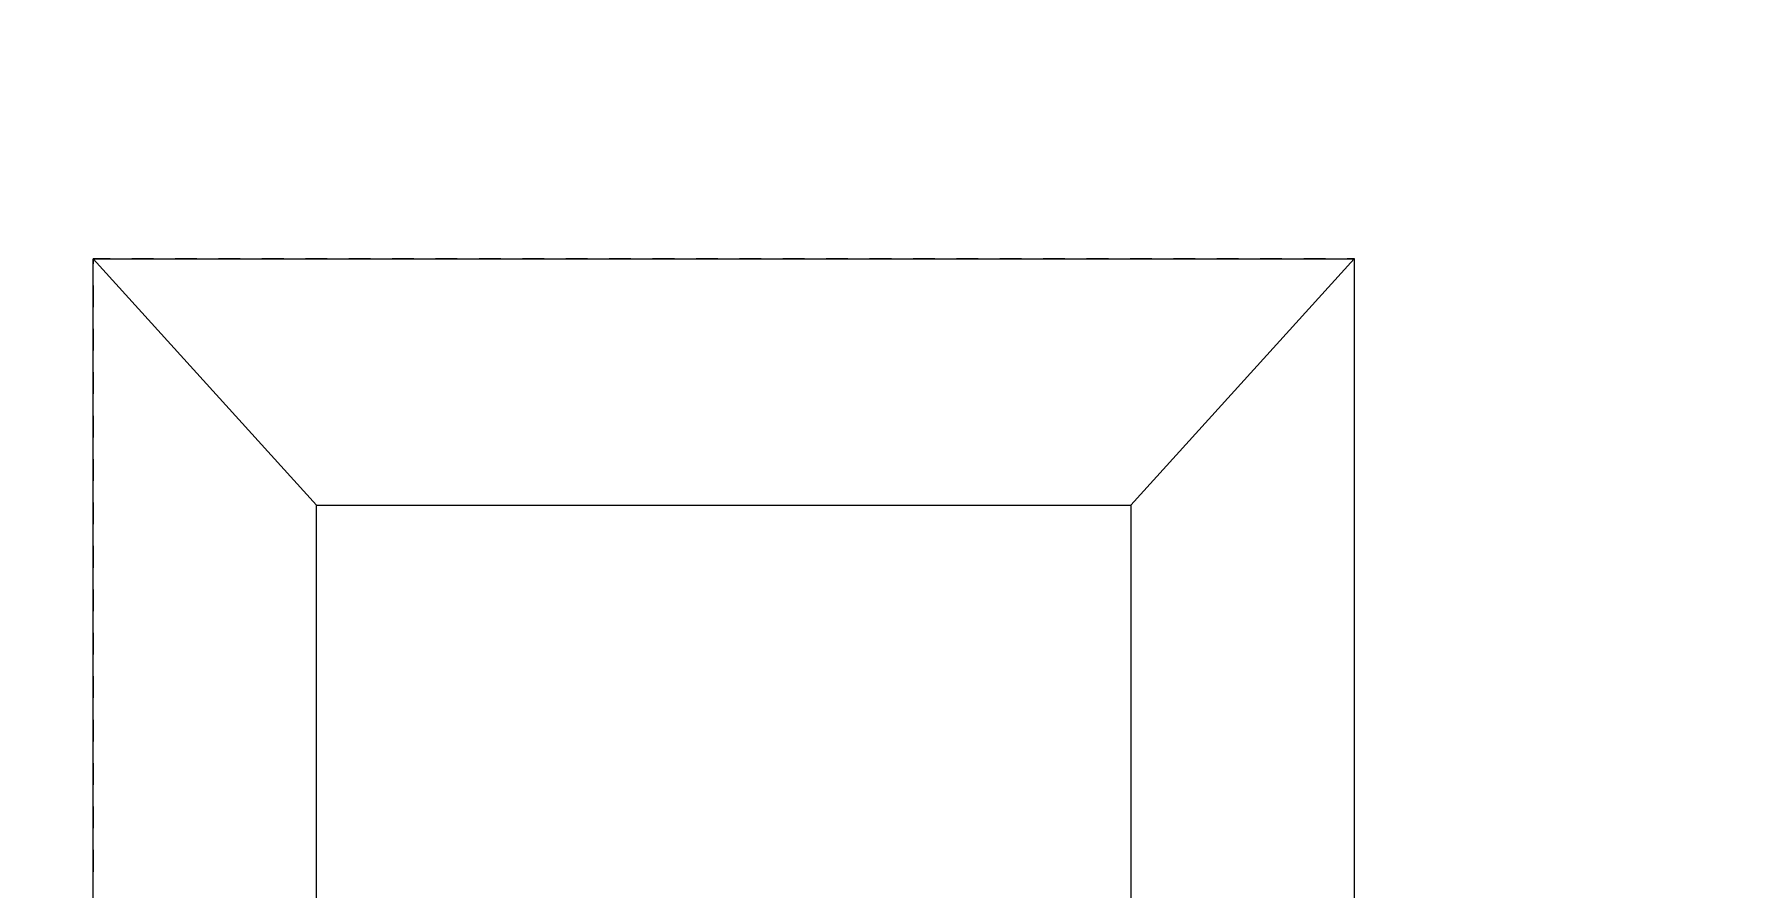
# Model space of a CAD drawing. Header units: millimetres. Extents: x 11 to 203, y -134 to -23.
# Drawn here: x 84.3 to 139.9, y -78.3 to -50.5 of the extents above; entities that cross this region are included whole.
import ezdxf

# ---------------------------------------------------------------- set-up
doc = ezdxf.new("R2010")
doc.units = ezdxf.units.MM
doc.header["$MEASUREMENT"] = 0
doc.layers.add('Layer 3', color=7, linetype='Continuous', lineweight=0)

# ---------------------------------------------------------------- blocks, each defined once
blk = doc.blocks.new('Block_2')
at = {"layer": 'Layer 3', "color": 250, "lineweight": 0}
blk.add_lwpolyline([(127.243, -98.824), (86.243, -98.824), (86.243, -57.824), (127.243, -57.824)], close=True, dxfattribs=at)
for points, knots in [([(86.245, -57.979), (86.245, -57.979), (86.242, -57.979), (86.242, -57.979), (86.242, -57.979), (86.242, -57.822), (86.242, -57.822), (86.242, -57.822), (86.793, -57.822), (86.793, -57.822), (86.793, -57.822), (86.793, -57.825), (86.793, -57.825), (86.793, -57.825), (86.245, -57.825), (86.245, -57.825), (86.245, -57.825), (86.245, -57.979), (86.245, -57.979)], [0, 0, 0, 0, 1, 1, 1, 2, 2, 2, 3, 3, 3, 4, 4, 4, 5, 5, 5, 6, 6, 6, 6]), ([(88.204, -57.825), (88.204, -57.825), (87.499, -57.825), (87.499, -57.825), (87.499, -57.825), (87.499, -57.822), (87.499, -57.822), (87.499, -57.822), (88.204, -57.822), (88.204, -57.822), (88.204, -57.822), (88.204, -57.825), (88.204, -57.825)], [0, 0, 0, 0, 1, 1, 1, 2, 2, 2, 3, 3, 3, 4, 4, 4, 4]), ([(89.616, -57.825), (89.616, -57.825), (88.91, -57.825), (88.91, -57.825), (88.91, -57.825), (88.91, -57.822), (88.91, -57.822), (88.91, -57.822), (89.616, -57.822), (89.616, -57.822), (89.616, -57.822), (89.616, -57.825), (89.616, -57.825)], [0, 0, 0, 0, 1, 1, 1, 2, 2, 2, 3, 3, 3, 4, 4, 4, 4]), ([(91.027, -57.825), (91.027, -57.825), (90.321, -57.825), (90.321, -57.825), (90.321, -57.825), (90.321, -57.822), (90.321, -57.822), (90.321, -57.822), (91.027, -57.822), (91.027, -57.822), (91.027, -57.822), (91.027, -57.825), (91.027, -57.825)], [0, 0, 0, 0, 1, 1, 1, 2, 2, 2, 3, 3, 3, 4, 4, 4, 4]), ([(92.438, -57.825), (92.438, -57.825), (91.732, -57.825), (91.732, -57.825), (91.732, -57.825), (91.732, -57.822), (91.732, -57.822), (91.732, -57.822), (92.438, -57.822), (92.438, -57.822), (92.438, -57.822), (92.438, -57.825), (92.438, -57.825)], [0, 0, 0, 0, 1, 1, 1, 2, 2, 2, 3, 3, 3, 4, 4, 4, 4]), ([(93.849, -57.825), (93.849, -57.825), (93.143, -57.825), (93.143, -57.825), (93.143, -57.825), (93.143, -57.822), (93.143, -57.822), (93.143, -57.822), (93.849, -57.822), (93.849, -57.822), (93.849, -57.822), (93.849, -57.825), (93.849, -57.825)], [0, 0, 0, 0, 1, 1, 1, 2, 2, 2, 3, 3, 3, 4, 4, 4, 4]), ([(95.26, -57.825), (95.26, -57.825), (94.554, -57.825), (94.554, -57.825), (94.554, -57.825), (94.554, -57.822), (94.554, -57.822), (94.554, -57.822), (95.26, -57.822), (95.26, -57.822), (95.26, -57.822), (95.26, -57.825), (95.26, -57.825)], [0, 0, 0, 0, 1, 1, 1, 2, 2, 2, 3, 3, 3, 4, 4, 4, 4]), ([(96.671, -57.825), (96.671, -57.825), (95.966, -57.825), (95.966, -57.825), (95.966, -57.825), (95.966, -57.822), (95.966, -57.822), (95.966, -57.822), (96.671, -57.822), (96.671, -57.822), (96.671, -57.822), (96.671, -57.825), (96.671, -57.825)], [0, 0, 0, 0, 1, 1, 1, 2, 2, 2, 3, 3, 3, 4, 4, 4, 4]), ([(98.082, -57.825), (98.082, -57.825), (97.377, -57.825), (97.377, -57.825), (97.377, -57.825), (97.377, -57.822), (97.377, -57.822), (97.377, -57.822), (98.082, -57.822), (98.082, -57.822), (98.082, -57.822), (98.082, -57.825), (98.082, -57.825)], [0, 0, 0, 0, 1, 1, 1, 2, 2, 2, 3, 3, 3, 4, 4, 4, 4]), ([(99.493, -57.825), (99.493, -57.825), (98.788, -57.825), (98.788, -57.825), (98.788, -57.825), (98.788, -57.822), (98.788, -57.822), (98.788, -57.822), (99.493, -57.822), (99.493, -57.822), (99.493, -57.822), (99.493, -57.825), (99.493, -57.825)], [0, 0, 0, 0, 1, 1, 1, 2, 2, 2, 3, 3, 3, 4, 4, 4, 4]), ([(100.904, -57.825), (100.904, -57.825), (100.199, -57.825), (100.199, -57.825), (100.199, -57.825), (100.199, -57.822), (100.199, -57.822), (100.199, -57.822), (100.904, -57.822), (100.904, -57.822), (100.904, -57.822), (100.904, -57.825), (100.904, -57.825)], [0, 0, 0, 0, 1, 1, 1, 2, 2, 2, 3, 3, 3, 4, 4, 4, 4]), ([(102.316, -57.825), (102.316, -57.825), (101.61, -57.825), (101.61, -57.825), (101.61, -57.825), (101.61, -57.822), (101.61, -57.822), (101.61, -57.822), (102.316, -57.822), (102.316, -57.822), (102.316, -57.822), (102.316, -57.825), (102.316, -57.825)], [0, 0, 0, 0, 1, 1, 1, 2, 2, 2, 3, 3, 3, 4, 4, 4, 4]), ([(103.727, -57.825), (103.727, -57.825), (103.021, -57.825), (103.021, -57.825), (103.021, -57.825), (103.021, -57.822), (103.021, -57.822), (103.021, -57.822), (103.727, -57.822), (103.727, -57.822), (103.727, -57.822), (103.727, -57.825), (103.727, -57.825)], [0, 0, 0, 0, 1, 1, 1, 2, 2, 2, 3, 3, 3, 4, 4, 4, 4]), ([(105.138, -57.825), (105.138, -57.825), (104.432, -57.825), (104.432, -57.825), (104.432, -57.825), (104.432, -57.822), (104.432, -57.822), (104.432, -57.822), (105.138, -57.822), (105.138, -57.822), (105.138, -57.822), (105.138, -57.825), (105.138, -57.825)], [0, 0, 0, 0, 1, 1, 1, 2, 2, 2, 3, 3, 3, 4, 4, 4, 4]), ([(106.549, -57.825), (106.549, -57.825), (105.843, -57.825), (105.843, -57.825), (105.843, -57.825), (105.843, -57.822), (105.843, -57.822), (105.843, -57.822), (106.549, -57.822), (106.549, -57.822), (106.549, -57.822), (106.549, -57.825), (106.549, -57.825)], [0, 0, 0, 0, 1, 1, 1, 2, 2, 2, 3, 3, 3, 4, 4, 4, 4]), ([(107.96, -57.825), (107.96, -57.825), (107.254, -57.825), (107.254, -57.825), (107.254, -57.825), (107.254, -57.822), (107.254, -57.822), (107.254, -57.822), (107.96, -57.822), (107.96, -57.822), (107.96, -57.822), (107.96, -57.825), (107.96, -57.825)], [0, 0, 0, 0, 1, 1, 1, 2, 2, 2, 3, 3, 3, 4, 4, 4, 4]), ([(109.371, -57.825), (109.371, -57.825), (108.666, -57.825), (108.666, -57.825), (108.666, -57.825), (108.666, -57.822), (108.666, -57.822), (108.666, -57.822), (109.371, -57.822), (109.371, -57.822), (109.371, -57.822), (109.371, -57.825), (109.371, -57.825)], [0, 0, 0, 0, 1, 1, 1, 2, 2, 2, 3, 3, 3, 4, 4, 4, 4]), ([(110.782, -57.825), (110.782, -57.825), (110.077, -57.825), (110.077, -57.825), (110.077, -57.825), (110.077, -57.822), (110.077, -57.822), (110.077, -57.822), (110.782, -57.822), (110.782, -57.822), (110.782, -57.822), (110.782, -57.825), (110.782, -57.825)], [0, 0, 0, 0, 1, 1, 1, 2, 2, 2, 3, 3, 3, 4, 4, 4, 4]), ([(112.193, -57.825), (112.193, -57.825), (111.488, -57.825), (111.488, -57.825), (111.488, -57.825), (111.488, -57.822), (111.488, -57.822), (111.488, -57.822), (112.193, -57.822), (112.193, -57.822), (112.193, -57.822), (112.193, -57.825), (112.193, -57.825)], [0, 0, 0, 0, 1, 1, 1, 2, 2, 2, 3, 3, 3, 4, 4, 4, 4]), ([(113.604, -57.825), (113.604, -57.825), (112.899, -57.825), (112.899, -57.825), (112.899, -57.825), (112.899, -57.822), (112.899, -57.822), (112.899, -57.822), (113.604, -57.822), (113.604, -57.822), (113.604, -57.822), (113.604, -57.825), (113.604, -57.825)], [0, 0, 0, 0, 1, 1, 1, 2, 2, 2, 3, 3, 3, 4, 4, 4, 4]), ([(115.016, -57.825), (115.016, -57.825), (114.31, -57.825), (114.31, -57.825), (114.31, -57.825), (114.31, -57.822), (114.31, -57.822), (114.31, -57.822), (115.016, -57.822), (115.016, -57.822), (115.016, -57.822), (115.016, -57.825), (115.016, -57.825)], [0, 0, 0, 0, 1, 1, 1, 2, 2, 2, 3, 3, 3, 4, 4, 4, 4]), ([(116.427, -57.825), (116.427, -57.825), (115.721, -57.825), (115.721, -57.825), (115.721, -57.825), (115.721, -57.822), (115.721, -57.822), (115.721, -57.822), (116.427, -57.822), (116.427, -57.822), (116.427, -57.822), (116.427, -57.825), (116.427, -57.825)], [0, 0, 0, 0, 1, 1, 1, 2, 2, 2, 3, 3, 3, 4, 4, 4, 4]), ([(117.838, -57.825), (117.838, -57.825), (117.132, -57.825), (117.132, -57.825), (117.132, -57.825), (117.132, -57.822), (117.132, -57.822), (117.132, -57.822), (117.838, -57.822), (117.838, -57.822), (117.838, -57.822), (117.838, -57.825), (117.838, -57.825)], [0, 0, 0, 0, 1, 1, 1, 2, 2, 2, 3, 3, 3, 4, 4, 4, 4]), ([(119.249, -57.825), (119.249, -57.825), (118.543, -57.825), (118.543, -57.825), (118.543, -57.825), (118.543, -57.822), (118.543, -57.822), (118.543, -57.822), (119.249, -57.822), (119.249, -57.822), (119.249, -57.822), (119.249, -57.825), (119.249, -57.825)], [0, 0, 0, 0, 1, 1, 1, 2, 2, 2, 3, 3, 3, 4, 4, 4, 4]), ([(120.66, -57.825), (120.66, -57.825), (119.954, -57.825), (119.954, -57.825), (119.954, -57.825), (119.954, -57.822), (119.954, -57.822), (119.954, -57.822), (120.66, -57.822), (120.66, -57.822), (120.66, -57.822), (120.66, -57.825), (120.66, -57.825)], [0, 0, 0, 0, 1, 1, 1, 2, 2, 2, 3, 3, 3, 4, 4, 4, 4]), ([(122.071, -57.825), (122.071, -57.825), (121.366, -57.825), (121.366, -57.825), (121.366, -57.825), (121.366, -57.822), (121.366, -57.822), (121.366, -57.822), (122.071, -57.822), (122.071, -57.822), (122.071, -57.822), (122.071, -57.825), (122.071, -57.825)], [0, 0, 0, 0, 1, 1, 1, 2, 2, 2, 3, 3, 3, 4, 4, 4, 4]), ([(123.482, -57.825), (123.482, -57.825), (122.777, -57.825), (122.777, -57.825), (122.777, -57.825), (122.777, -57.822), (122.777, -57.822), (122.777, -57.822), (123.482, -57.822), (123.482, -57.822), (123.482, -57.822), (123.482, -57.825), (123.482, -57.825)], [0, 0, 0, 0, 1, 1, 1, 2, 2, 2, 3, 3, 3, 4, 4, 4, 4]), ([(124.893, -57.825), (124.893, -57.825), (124.188, -57.825), (124.188, -57.825), (124.188, -57.825), (124.188, -57.822), (124.188, -57.822), (124.188, -57.822), (124.893, -57.822), (124.893, -57.822), (124.893, -57.822), (124.893, -57.825), (124.893, -57.825)], [0, 0, 0, 0, 1, 1, 1, 2, 2, 2, 3, 3, 3, 4, 4, 4, 4]), ([(126.304, -57.825), (126.304, -57.825), (125.599, -57.825), (125.599, -57.825), (125.599, -57.825), (125.599, -57.822), (125.599, -57.822), (125.599, -57.822), (126.304, -57.822), (126.304, -57.822), (126.304, -57.822), (126.304, -57.825), (126.304, -57.825)], [0, 0, 0, 0, 1, 1, 1, 2, 2, 2, 3, 3, 3, 4, 4, 4, 4]), ([(127.245, -58.296), (127.245, -58.296), (127.242, -58.296), (127.242, -58.296), (127.242, -58.296), (127.242, -57.825), (127.242, -57.825), (127.242, -57.825), (127.01, -57.825), (127.01, -57.825), (127.01, -57.825), (127.01, -57.822), (127.01, -57.822), (127.01, -57.822), (127.245, -57.822), (127.245, -57.822), (127.245, -57.822), (127.245, -58.296), (127.245, -58.296)], [0, 0, 0, 0, 1, 1, 1, 2, 2, 2, 3, 3, 3, 4, 4, 4, 5, 5, 5, 6, 6, 6, 6]), ([(86.245, -59.391), (86.245, -59.391), (86.242, -59.391), (86.242, -59.391), (86.242, -59.391), (86.242, -58.685), (86.242, -58.685), (86.242, -58.685), (86.245, -58.685), (86.245, -58.685), (86.245, -58.685), (86.245, -59.391), (86.245, -59.391)], [0, 0, 0, 0, 1, 1, 1, 2, 2, 2, 3, 3, 3, 4, 4, 4, 4]), ([(127.245, -59.707), (127.245, -59.707), (127.242, -59.707), (127.242, -59.707), (127.242, -59.707), (127.242, -59.001), (127.242, -59.001), (127.242, -59.001), (127.245, -59.001), (127.245, -59.001), (127.245, -59.001), (127.245, -59.707), (127.245, -59.707)], [0, 0, 0, 0, 1, 1, 1, 2, 2, 2, 3, 3, 3, 4, 4, 4, 4]), ([(86.245, -60.802), (86.245, -60.802), (86.242, -60.802), (86.242, -60.802), (86.242, -60.802), (86.242, -60.096), (86.242, -60.096), (86.242, -60.096), (86.245, -60.096), (86.245, -60.096), (86.245, -60.096), (86.245, -60.802), (86.245, -60.802)], [0, 0, 0, 0, 1, 1, 1, 2, 2, 2, 3, 3, 3, 4, 4, 4, 4]), ([(127.245, -61.118), (127.245, -61.118), (127.242, -61.118), (127.242, -61.118), (127.242, -61.118), (127.242, -60.412), (127.242, -60.412), (127.242, -60.412), (127.245, -60.412), (127.245, -60.412), (127.245, -60.412), (127.245, -61.118), (127.245, -61.118)], [0, 0, 0, 0, 1, 1, 1, 2, 2, 2, 3, 3, 3, 4, 4, 4, 4]), ([(86.245, -62.213), (86.245, -62.213), (86.242, -62.213), (86.242, -62.213), (86.242, -62.213), (86.242, -61.507), (86.242, -61.507), (86.242, -61.507), (86.245, -61.507), (86.245, -61.507), (86.245, -61.507), (86.245, -62.213), (86.245, -62.213)], [0, 0, 0, 0, 1, 1, 1, 2, 2, 2, 3, 3, 3, 4, 4, 4, 4]), ([(127.245, -62.529), (127.245, -62.529), (127.242, -62.529), (127.242, -62.529), (127.242, -62.529), (127.242, -61.823), (127.242, -61.823), (127.242, -61.823), (127.245, -61.823), (127.245, -61.823), (127.245, -61.823), (127.245, -62.529), (127.245, -62.529)], [0, 0, 0, 0, 1, 1, 1, 2, 2, 2, 3, 3, 3, 4, 4, 4, 4]), ([(86.245, -63.624), (86.245, -63.624), (86.242, -63.624), (86.242, -63.624), (86.242, -63.624), (86.242, -62.918), (86.242, -62.918), (86.242, -62.918), (86.245, -62.918), (86.245, -62.918), (86.245, -62.918), (86.245, -63.624), (86.245, -63.624)], [0, 0, 0, 0, 1, 1, 1, 2, 2, 2, 3, 3, 3, 4, 4, 4, 4]), ([(127.245, -63.94), (127.245, -63.94), (127.242, -63.94), (127.242, -63.94), (127.242, -63.94), (127.242, -63.235), (127.242, -63.235), (127.242, -63.235), (127.245, -63.235), (127.245, -63.235), (127.245, -63.235), (127.245, -63.94), (127.245, -63.94)], [0, 0, 0, 0, 1, 1, 1, 2, 2, 2, 3, 3, 3, 4, 4, 4, 4]), ([(86.245, -65.035), (86.245, -65.035), (86.242, -65.035), (86.242, -65.035), (86.242, -65.035), (86.242, -64.329), (86.242, -64.329), (86.242, -64.329), (86.245, -64.329), (86.245, -64.329), (86.245, -64.329), (86.245, -65.035), (86.245, -65.035)], [0, 0, 0, 0, 1, 1, 1, 2, 2, 2, 3, 3, 3, 4, 4, 4, 4]), ([(127.245, -65.351), (127.245, -65.351), (127.242, -65.351), (127.242, -65.351), (127.242, -65.351), (127.242, -64.646), (127.242, -64.646), (127.242, -64.646), (127.245, -64.646), (127.245, -64.646), (127.245, -64.646), (127.245, -65.351), (127.245, -65.351)], [0, 0, 0, 0, 1, 1, 1, 2, 2, 2, 3, 3, 3, 4, 4, 4, 4]), ([(86.245, -66.446), (86.245, -66.446), (86.242, -66.446), (86.242, -66.446), (86.242, -66.446), (86.242, -65.741), (86.242, -65.741), (86.242, -65.741), (86.245, -65.741), (86.245, -65.741), (86.245, -65.741), (86.245, -66.446), (86.245, -66.446)], [0, 0, 0, 0, 1, 1, 1, 2, 2, 2, 3, 3, 3, 4, 4, 4, 4]), ([(127.245, -66.762), (127.245, -66.762), (127.242, -66.762), (127.242, -66.762), (127.242, -66.762), (127.242, -66.057), (127.242, -66.057), (127.242, -66.057), (127.245, -66.057), (127.245, -66.057), (127.245, -66.057), (127.245, -66.762), (127.245, -66.762)], [0, 0, 0, 0, 1, 1, 1, 2, 2, 2, 3, 3, 3, 4, 4, 4, 4]), ([(86.245, -67.857), (86.245, -67.857), (86.242, -67.857), (86.242, -67.857), (86.242, -67.857), (86.242, -67.152), (86.242, -67.152), (86.242, -67.152), (86.245, -67.152), (86.245, -67.152), (86.245, -67.152), (86.245, -67.857), (86.245, -67.857)], [0, 0, 0, 0, 1, 1, 1, 2, 2, 2, 3, 3, 3, 4, 4, 4, 4]), ([(127.245, -68.173), (127.245, -68.173), (127.242, -68.173), (127.242, -68.173), (127.242, -68.173), (127.242, -67.468), (127.242, -67.468), (127.242, -67.468), (127.245, -67.468), (127.245, -67.468), (127.245, -67.468), (127.245, -68.173), (127.245, -68.173)], [0, 0, 0, 0, 1, 1, 1, 2, 2, 2, 3, 3, 3, 4, 4, 4, 4]), ([(86.245, -69.268), (86.245, -69.268), (86.242, -69.268), (86.242, -69.268), (86.242, -69.268), (86.242, -68.563), (86.242, -68.563), (86.242, -68.563), (86.245, -68.563), (86.245, -68.563), (86.245, -68.563), (86.245, -69.268), (86.245, -69.268)], [0, 0, 0, 0, 1, 1, 1, 2, 2, 2, 3, 3, 3, 4, 4, 4, 4]), ([(127.245, -69.585), (127.245, -69.585), (127.242, -69.585), (127.242, -69.585), (127.242, -69.585), (127.242, -68.879), (127.242, -68.879), (127.242, -68.879), (127.245, -68.879), (127.245, -68.879), (127.245, -68.879), (127.245, -69.585), (127.245, -69.585)], [0, 0, 0, 0, 1, 1, 1, 2, 2, 2, 3, 3, 3, 4, 4, 4, 4]), ([(86.245, -70.679), (86.245, -70.679), (86.242, -70.679), (86.242, -70.679), (86.242, -70.679), (86.242, -69.974), (86.242, -69.974), (86.242, -69.974), (86.245, -69.974), (86.245, -69.974), (86.245, -69.974), (86.245, -70.679), (86.245, -70.679)], [0, 0, 0, 0, 1, 1, 1, 2, 2, 2, 3, 3, 3, 4, 4, 4, 4]), ([(127.245, -70.996), (127.245, -70.996), (127.242, -70.996), (127.242, -70.996), (127.242, -70.996), (127.242, -70.29), (127.242, -70.29), (127.242, -70.29), (127.245, -70.29), (127.245, -70.29), (127.245, -70.29), (127.245, -70.996), (127.245, -70.996)], [0, 0, 0, 0, 1, 1, 1, 2, 2, 2, 3, 3, 3, 4, 4, 4, 4]), ([(86.245, -72.091), (86.245, -72.091), (86.242, -72.091), (86.242, -72.091), (86.242, -72.091), (86.242, -71.385), (86.242, -71.385), (86.242, -71.385), (86.245, -71.385), (86.245, -71.385), (86.245, -71.385), (86.245, -72.091), (86.245, -72.091)], [0, 0, 0, 0, 1, 1, 1, 2, 2, 2, 3, 3, 3, 4, 4, 4, 4]), ([(127.245, -72.407), (127.245, -72.407), (127.242, -72.407), (127.242, -72.407), (127.242, -72.407), (127.242, -71.701), (127.242, -71.701), (127.242, -71.701), (127.245, -71.701), (127.245, -71.701), (127.245, -71.701), (127.245, -72.407), (127.245, -72.407)], [0, 0, 0, 0, 1, 1, 1, 2, 2, 2, 3, 3, 3, 4, 4, 4, 4]), ([(86.245, -73.502), (86.245, -73.502), (86.242, -73.502), (86.242, -73.502), (86.242, -73.502), (86.242, -72.796), (86.242, -72.796), (86.242, -72.796), (86.245, -72.796), (86.245, -72.796), (86.245, -72.796), (86.245, -73.502), (86.245, -73.502)], [0, 0, 0, 0, 1, 1, 1, 2, 2, 2, 3, 3, 3, 4, 4, 4, 4]), ([(127.245, -73.818), (127.245, -73.818), (127.242, -73.818), (127.242, -73.818), (127.242, -73.818), (127.242, -73.112), (127.242, -73.112), (127.242, -73.112), (127.245, -73.112), (127.245, -73.112), (127.245, -73.112), (127.245, -73.818), (127.245, -73.818)], [0, 0, 0, 0, 1, 1, 1, 2, 2, 2, 3, 3, 3, 4, 4, 4, 4]), ([(86.245, -74.913), (86.245, -74.913), (86.242, -74.913), (86.242, -74.913), (86.242, -74.913), (86.242, -74.207), (86.242, -74.207), (86.242, -74.207), (86.245, -74.207), (86.245, -74.207), (86.245, -74.207), (86.245, -74.913), (86.245, -74.913)], [0, 0, 0, 0, 1, 1, 1, 2, 2, 2, 3, 3, 3, 4, 4, 4, 4]), ([(127.245, -75.229), (127.245, -75.229), (127.242, -75.229), (127.242, -75.229), (127.242, -75.229), (127.242, -74.523), (127.242, -74.523), (127.242, -74.523), (127.245, -74.523), (127.245, -74.523), (127.245, -74.523), (127.245, -75.229), (127.245, -75.229)], [0, 0, 0, 0, 1, 1, 1, 2, 2, 2, 3, 3, 3, 4, 4, 4, 4]), ([(86.245, -76.324), (86.245, -76.324), (86.242, -76.324), (86.242, -76.324), (86.242, -76.324), (86.242, -75.618), (86.242, -75.618), (86.242, -75.618), (86.245, -75.618), (86.245, -75.618), (86.245, -75.618), (86.245, -76.324), (86.245, -76.324)], [0, 0, 0, 0, 1, 1, 1, 2, 2, 2, 3, 3, 3, 4, 4, 4, 4]), ([(127.245, -76.64), (127.245, -76.64), (127.242, -76.64), (127.242, -76.64), (127.242, -76.64), (127.242, -75.935), (127.242, -75.935), (127.242, -75.935), (127.245, -75.935), (127.245, -75.935), (127.245, -75.935), (127.245, -76.64), (127.245, -76.64)], [0, 0, 0, 0, 1, 1, 1, 2, 2, 2, 3, 3, 3, 4, 4, 4, 4]), ([(86.245, -77.735), (86.245, -77.735), (86.242, -77.735), (86.242, -77.735), (86.242, -77.735), (86.242, -77.029), (86.242, -77.029), (86.242, -77.029), (86.245, -77.029), (86.245, -77.029), (86.245, -77.029), (86.245, -77.735), (86.245, -77.735)], [0, 0, 0, 0, 1, 1, 1, 2, 2, 2, 3, 3, 3, 4, 4, 4, 4]), ([(127.245, -78.051), (127.245, -78.051), (127.242, -78.051), (127.242, -78.051), (127.242, -78.051), (127.242, -77.346), (127.242, -77.346), (127.242, -77.346), (127.245, -77.346), (127.245, -77.346), (127.245, -77.346), (127.245, -78.051), (127.245, -78.051)], [0, 0, 0, 0, 1, 1, 1, 2, 2, 2, 3, 3, 3, 4, 4, 4, 4])]:
    blk.add_open_spline(points, degree=3, knots=knots, dxfattribs=at)

msp = doc.modelspace()

# ---------------------------------------------------------------- linework, layer by layer
at = {"layer": 'Layer 3', "color": 250, "lineweight": 0}
for p, q in [((93.505, -65.824), (86.243, -57.824)), ((119.982, -65.824), (127.243, -57.824))]:
    msp.add_line(p, q, dxfattribs=at)
msp.add_lwpolyline([(119.982, -90.824), (93.505, -90.824), (93.505, -65.824), (119.982, -65.824)], close=True, dxfattribs=at)
msp.add_open_spline([(202.502, -37.927), (202.502, -37.927), (202.502, -118.72), (202.502, -118.72), (202.502, -122.918), (199.097, -126.323), (194.899, -126.323), (194.899, -130.521), (191.495, -133.925), (187.297, -133.925), (187.297, -133.925), (26.19, -133.925), (26.19, -133.925), (24.091, -133.925), (22.19, -133.075), (20.814, -131.699), (19.438, -130.323), (18.588, -128.422), (18.588, -126.323), (14.39, -126.323), (10.986, -122.918), (10.986, -118.72), (10.986, -118.72), (10.986, -37.927), (10.986, -37.927), (10.986, -35.828), (11.836, -33.927), (13.212, -32.551), (14.587, -31.175), (16.489, -30.325), (18.588, -30.325), (18.588, -26.123), (21.992, -22.722), (26.19, -22.722), (26.19, -22.722), (187.297, -22.722), (187.297, -22.722), (189.396, -22.722), (191.297, -23.573), (192.673, -24.948), (194.049, -26.324), (194.899, -28.222), (194.899, -30.325), (196.998, -30.325), (198.9, -31.175), (200.275, -32.551), (201.651, -33.927), (202.502, -35.828), (202.502, -37.927)], degree=3, knots=[0, 0, 0, 0, 1, 1, 1, 2, 2, 2, 3, 3, 3, 4, 4, 4, 5, 5, 5, 6, 6, 6, 7, 7, 7, 8, 8, 8, 9, 9, 9, 10, 10, 10, 11, 11, 11, 12, 12, 12, 13, 13, 13, 14, 14, 14, 15, 15, 15, 16, 16, 16, 16], dxfattribs=at)

# ---------------------------------------------------------------- block references
at = {"layer": 'Layer 3'}
msp.add_blockref('Block_2', (0, 0), dxfattribs=at)

doc.saveas('drawing.dxf')
